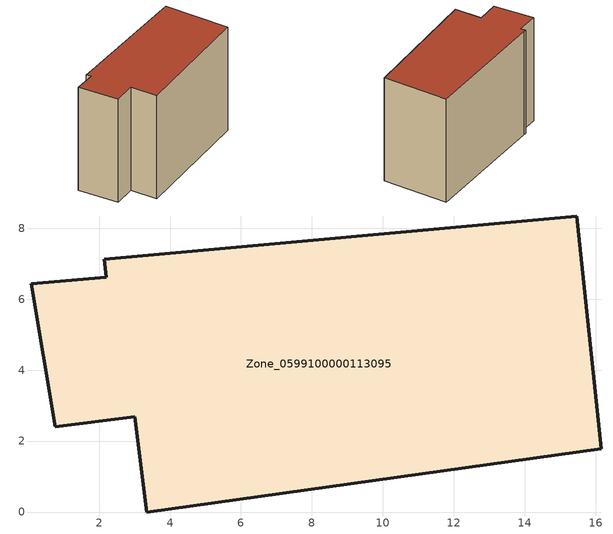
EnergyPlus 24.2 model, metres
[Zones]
Zone_0599100000113095
 floor ground (C_G): 2.46,7.16 15.47,8.35 16.16,1.79 3.34,0 3.01,2.68 0.76,2.41 0.09,6.44 2.2,6.62 2.14,7.13 z0
 wall outside (C_F): 15.47,8.35 2.46,7.16 2.14,7.13 2.2,6.62 0.09,6.44 0.76,2.41 3.01,2.68 3.34,0 16.16,1.79 15.47,8.35 z0:11.16
 roof outside (C_R): 2.2,6.62 0.09,6.44 0.76,2.41 3.01,2.68 3.34,0 16.16,1.79 15.47,8.35 2.46,7.16 2.14,7.13 z11.16
[BUILDING]
Pand.0599100000113095: North Axis=0; Terrain=City; Loads Convergence Tolerance Value=0.04; Temperature Convergence Tolerance Value=0.4; Solar Distribution=FullExterior; Maximum Number of Warmup Days=25; Minimum Number of Warmup Days=1
[Site:Location]
Rotterdam.The.Hague.AP_ZH_NLD Design_Conditions: Latitude=51.96; Longitude=4.45; Time Zone=1; Elevation=-4.5
[SITE:GROUNDTEMPERATURE:BUILDINGSURFACE]
18, 18, 18, 18, 18, 18, 18, 18, 18, 18, 18, 18
[MATERIAL] Thermal Absorptance=0.9; Solar Absorptance=0.7; Visible Absorptance=0.7
Name | Roughness | Thickness | Conductivity | Density | Specific Heat
G.TI.1946 | MediumSmooth | 0.15 | 1 | 540 | 1210
F.TI.1946 | Rough | 0.3 | 0.857143 | 1920 | 840
R.TI.1946 | MediumRough | 0.2 | 0.1 | 1500 | 1000
[CONSTRUCTION]
C_G: G.TI.1946
C_F: F.TI.1946
C_R: R.TI.1946
[ZONE]
Zone_0599100000113095: Type=1; Multiplier=1; Ceiling Height=Autocalculate; Volume=Autocalculate; Floor Area=autocalculate; Part of Total Floor Area=Yes
[ZONEINFILTRATION:DESIGNFLOWRATE]
Infil_Zone_0599100000113095: Zone or ZoneList or Space or SpaceList=Zone_0599100000113095; Schedule=AlwaysOn; Design Flow Rate Calculation Method=Flow/Area; Flow Rate per Floor Area=0.003; Constant Term Coefficient=1; Temperature Term Coefficient=0; Velocity Term Coefficient=0; Velocity Squared Term Coefficient=0
[HVACTEMPLATE:ZONE:IDEALLOADSAIRSYSTEM]
Zone_0599100000113095: Maximum Heating Supply Air Temperature=50; Minimum Cooling Supply Air Temperature=13; Maximum Heating Supply Air Humidity Ratio=0.0156; Minimum Cooling Supply Air Humidity Ratio=0.0077; Heating Limit=NoLimit; Cooling Limit=NoLimit; Dehumidification Control Type=ConstantSensibleHeatRatio; Cooling Sensible Heat Ratio=0.7; Dehumidification Setpoint=60; Humidification Control Type=None; Humidification Setpoint=30; Outdoor Air Method=None; Outdoor Air Flow Rate per Person=0.00944; Outdoor Air Flow Rate per Zone Floor Area=0; Outdoor Air Flow Rate per Zone=0; Demand Controlled Ventilation Type=None; Outdoor Air Economizer Type=NoEconomizer; Heat Recovery Type=None; Sensible Heat Recovery Effectiveness=0.7; Latent Heat Recovery Effectiveness=0.65
[ZONECONTROL:THERMOSTAT]
ThermostatControl_Zone_0599100000113095: Zone or ZoneList=Zone_0599100000113095; Control Type Schedule=DualSetpointControlType; Control 1=Thermostat_Zone_0599100000113095; Temperature Difference Between Cutout And Setpoint=0
[THERMOSTATSETPOINT:DUALSETPOINT]
Thermostat_Zone_0599100000113095: Heating Setpoint Temperature Schedule=HeatingSetpoint_Zone_0599100000113095; Cooling Setpoint Temperature Schedule=CoolingSetpoint_Zone_0599100000113095
[SCHEDULE:COMPACT]
HeatingSetpoint_Zone_0599100000113095: Through: 12/31, For: AllDays, Until: 24:00, 21
CoolingSetpoint_Zone_0599100000113095: Through: 12/31, For: AllDays, Until: 24:00, 24
DualSetpointControlType: Through: 12/31, For: AllDays, Until: 24:00, 4
AlwaysOn: Through: 12/31, For: AllDays, Until: 24:00, 1
